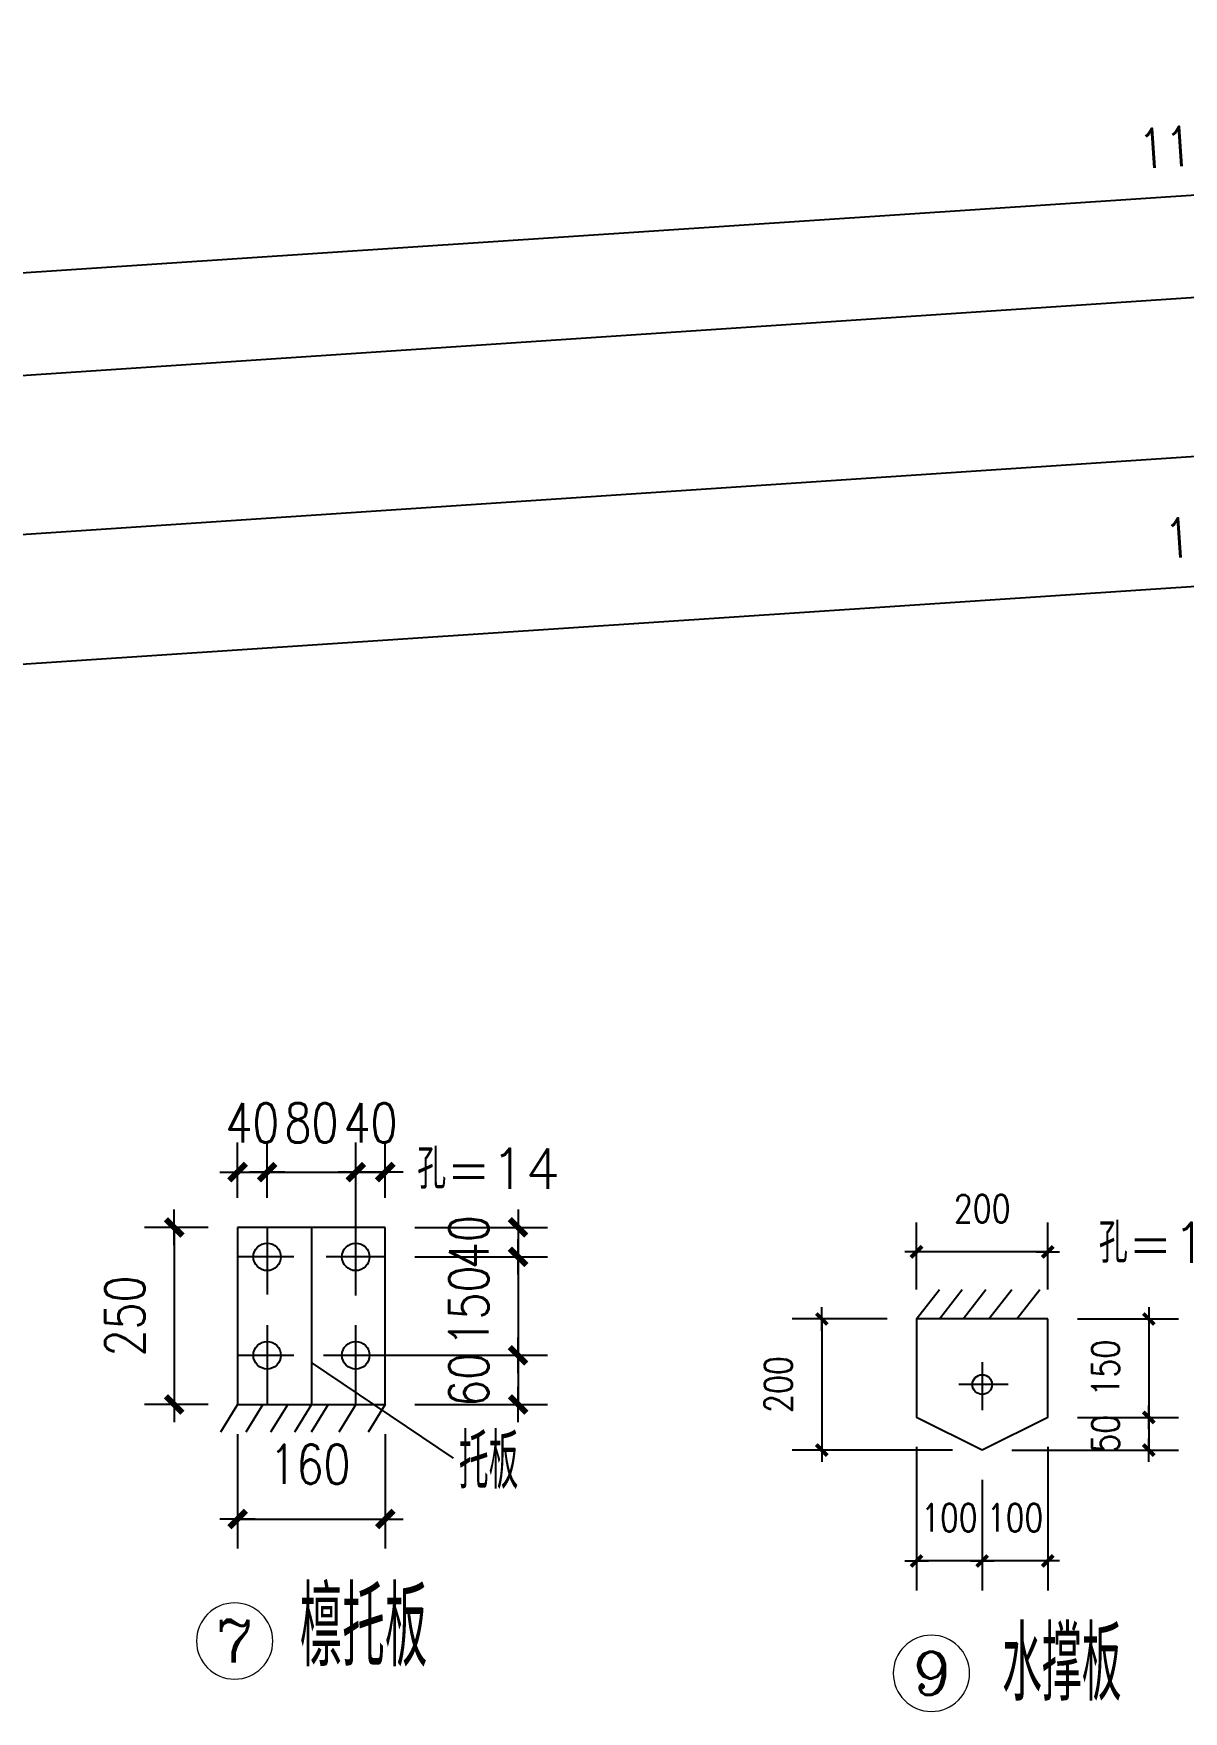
# Model space of a CAD drawing. Header units: millimetres. Extents: x 2451220 to 4527627, y -5186613 to -1639140.
# Drawn here: x 2504571 to 2508074, y -1750774 to -1745659 of the extents above; entities that cross this region are included whole.
import ezdxf
from ezdxf.enums import TextEntityAlignment as Align

# ---------------------------------------------------------------- set-up
doc = ezdxf.new("R2010")
doc.units = ezdxf.units.MM
doc.header["$LTSCALE"] = 1000
doc.header["$PDMODE"] = 34
doc.linetypes.add('CENTER', pattern=[50.8, 31.75, -6.35, 6.35, -6.35])
doc.layers.add('轴线层', color=1, linetype='CENTER', lineweight=15)
doc.layers.add('钢架', color=7, linetype='Continuous', lineweight=25)
doc.styles.add('COMPLEX', font='COMPLEX')
doc.styles.add('DIM_FONT', font='simplex.shx', dxfattribs={"width": 0.8, "bigfont": 'hztxt.shx'})
doc.styles.add('hz', font='gbenor.shx', dxfattribs={"width": 0.75, "height": 100, "bigfont": 'gbcbig.shx'})
doc.styles.get("Standard").update_dxf_attribs({"font": 'txt', "bigfont": 'gbcbig.shx'})
doc.dimstyles.new('WGH(1)', dxfattribs={"dimscale": 1.2, "dimtxt": 100, "dimasz": 0.5, "dimexe": 75, "dimexo": 75, "dimgap": 75, "dimtad": 1, "dimdec": 0, "dimzin": 0, "dimdsep": 46, "dimtxsty": 'DIM_FONT', "dimblk1": '_DIMX', "dimblk2": '_DIMX', "dimsah": 1, "dimcen": 0.09, "dimclrd": 3, "dimclre": 3, "dimclrt": 7, "dimadec": 0, "dimazin": 0, "dimtfac": 1, "dimtdec": 0, "dimtix": 1, "dimtmove": 2, "dimatfit": 3, "dimldrblk": '_DIMX', "dimfxl": 1, "dimtolj": 1, "dimtzin": 0, "dimarcsym": 0})
doc.dimstyles.new('WGH(2)', dxfattribs={"dimscale": 1.2, "dimtxt": 100, "dimasz": 0.5, "dimexe": 75, "dimexo": 75, "dimgap": 75, "dimtad": 1, "dimdec": 0, "dimlfac": 0.5, "dimzin": 0, "dimdsep": 46, "dimtxsty": 'DIM_FONT', "dimblk1": '_DIMX', "dimblk2": '_DIMX', "dimsah": 1, "dimcen": 0.09, "dimclrd": 3, "dimclre": 3, "dimclrt": 7, "dimadec": 0, "dimazin": 0, "dimtfac": 1, "dimtdec": 0, "dimtix": 1, "dimtmove": 2, "dimatfit": 3, "dimldrblk": '_DIMX', "dimfxl": 1, "dimtolj": 1, "dimtzin": 0, "dimarcsym": 0})
doc.dimstyles.new('WGH(3)', dxfattribs={"dimscale": 1.2, "dimtxt": 100, "dimasz": 0.3, "dimexe": 75, "dimexo": 75, "dimgap": 75, "dimtad": 1, "dimdec": 0, "dimlfac": 0.333333, "dimzin": 0, "dimdsep": 46, "dimtxsty": 'DIM_FONT', "dimblk1": '_DIMX', "dimblk2": '_DIMX', "dimsah": 1, "dimcen": 0.09, "dimclrd": 3, "dimclre": 3, "dimclrt": 7, "dimazin": 0, "dimtfac": 1, "dimtdec": 0, "dimtix": 1, "dimtmove": 2, "dimatfit": 3, "dimldrblk": '_DIMX', "dimfxl": 1, "dimtolj": 1, "dimtzin": 0, "dimarcsym": 0})

# ---------------------------------------------------------------- blocks, each defined once
blk = doc.blocks.new('_DIMX')
blk.add_line((-150, 0), (150, 0))
at = {"const_width": 50}
blk.add_lwpolyline([(-70, -70), (70, 70)], dxfattribs=at)
blk = doc.blocks.new('*D2800')
at = {"color": 3, "lineweight": -2}
for p, q in [((2514149.1, -1745970.6), (2514128.4, -1745658.8)), ((2502170.9, -1746546.2), (2514133.7, -1745748.6)), ((2502185.1, -1746768.2), (2502164.3, -1746456.4))]:
    blk.add_line(p, q, dxfattribs=at)
at = {"layer": 'Defpoints', "color": 0}
for p in [(2514134.3, -1745748.6), (2514155.1, -1746060.4), (2502191, -1746858)]:
    blk.add_point(p, dxfattribs=at)
at = {"color": 3, "lineweight": -2, "xscale": 0.6, "yscale": 0.6, "zscale": 0.6}
for p, rotation in [((2514134.3, -1745748.6), 3.8140748342874), ((2502170.3, -1746546.2), 183.8140748342874)]:
    blk.add_blockref('_DIMX', p, dxfattribs=dict(at, rotation=rotation))
at = {"color": 7, "insert": (2508142.3, -1745997.7), "char_height": 120, "attachment_point": 5, "rotation": 3.8141, "style": 'DIM_FONT'}
blk.add_mtext('\\A1;11991', dxfattribs=at)
blk = doc.blocks.new('*D2801')
at = {"color": 3, "lineweight": -2}
for p, q in [((2514193.3, -1746633.1), (2514219.5, -1747026.1)), ((2502250, -1747733.9), (2514212.9, -1746936.4)), ((2502229.2, -1747430.7), (2502255.4, -1747823.7))]:
    blk.add_line(p, q, dxfattribs=at)
at = {"layer": 'Defpoints', "color": 0}
for p in [(2514187.3, -1746543.3), (2514213.5, -1746936.3), (2502223.2, -1747340.9)]:
    blk.add_point(p, dxfattribs=at)
at = {"color": 3, "lineweight": -2, "xscale": 0.6, "yscale": 0.6, "zscale": 0.6}
for p, rotation in [((2514213.5, -1746936.3), 3.8140748342831), ((2502249.4, -1747733.9), 183.8140748342831)]:
    blk.add_blockref('_DIMX', p, dxfattribs=dict(at, rotation=rotation))
at = {"color": 7, "insert": (2508221.5, -1747185.5), "char_height": 120, "attachment_point": 5, "rotation": 3.8141, "style": 'DIM_FONT'}
blk.add_mtext('\\A1;11991', dxfattribs=at)
blk = doc.blocks.new('*D2814')
at = {"color": 3, "lineweight": -2}
for p, q in [((2505102.5, -1749298.2), (2504909.3, -1749298.2)), ((2504999.3, -1749298.6), (2504999.3, -1749837.8)), ((2505102.5, -1749838.2), (2504909.3, -1749838.2))]:
    blk.add_line(p, q, dxfattribs=at)
at = {"layer": 'Defpoints', "color": 0}
for p in [(2505192.5, -1749298.2), (2504999.3, -1749838.2), (2505192.5, -1749838.2)]:
    blk.add_point(p, dxfattribs=at)
at = {"color": 3, "lineweight": -2, "xscale": 0.36, "yscale": 0.36, "zscale": 0.36}
for p, rotation in [((2504999.3, -1749298.2), 90), ((2504999.3, -1749838.2), 270)]:
    blk.add_blockref('_DIMX', p, dxfattribs=dict(at, rotation=rotation))
at = {"color": 7, "insert": (2504849.3, -1749568.2), "char_height": 120, "attachment_point": 5, "rotation": 90, "style": 'DIM_FONT'}
blk.add_mtext('\\A1;250', dxfattribs=at)
blk = doc.blocks.new('*D2815')
at = {"color": 3, "lineweight": -2}
for p, q in [((2505732.5, -1749298.2), (2506137, -1749298.2)), ((2506047, -1749297.8), (2506047, -1749297.5)), ((2506047, -1749298.2), (2506047, -1749388.2)), ((2505732.5, -1749388.2), (2506137, -1749388.2)), ((2506047, -1749388.6), (2506047, -1749388.9))]:
    blk.add_line(p, q, dxfattribs=at)
at = {"layer": 'Defpoints', "color": 0}
for p in [(2505642.5, -1749298.2), (2505642.5, -1749388.2), (2506047, -1749388.2)]:
    blk.add_point(p, dxfattribs=at)
at = {"color": 3, "lineweight": -2, "xscale": 0.36, "yscale": 0.36, "zscale": 0.36}
for p, rotation in [((2506047, -1749298.2), 270), ((2506047, -1749388.2), 90)]:
    blk.add_blockref('_DIMX', p, dxfattribs=dict(at, rotation=rotation))
at = {"color": 7, "insert": (2505897, -1749343.2), "char_height": 120, "attachment_point": 5, "rotation": 90, "style": 'DIM_FONT'}
blk.add_mtext('\\A1;40', dxfattribs=at)
blk = doc.blocks.new('*D2816')
at = {"color": 3, "lineweight": -2}
for p, q in [((2505732.5, -1749388.2), (2506137, -1749388.2)), ((2506047, -1749387.8), (2506047, -1749387.5)), ((2506047, -1749388.2), (2506047, -1749688.2)), ((2505454.3, -1749688.2), (2506137, -1749688.2)), ((2506047, -1749688.6), (2506047, -1749688.9))]:
    blk.add_line(p, q, dxfattribs=at)
at = {"layer": 'Defpoints', "color": 0}
for p in [(2505642.5, -1749388.2), (2505364.3, -1749688.2), (2506047, -1749688.2)]:
    blk.add_point(p, dxfattribs=at)
at = {"color": 3, "lineweight": -2, "xscale": 0.36, "yscale": 0.36, "zscale": 0.36}
for p, rotation in [((2506047, -1749388.2), 270), ((2506047, -1749688.2), 90)]:
    blk.add_blockref('_DIMX', p, dxfattribs=dict(at, rotation=rotation))
at = {"color": 7, "insert": (2505897, -1749538.2), "char_height": 120, "attachment_point": 5, "rotation": 90, "style": 'DIM_FONT'}
blk.add_mtext('\\A1;150', dxfattribs=at)
blk = doc.blocks.new('*D2817')
at = {"color": 3, "lineweight": -2}
for p, q in [((2505454.3, -1749688.2), (2506137, -1749688.2)), ((2506047, -1749687.8), (2506047, -1749687.5)), ((2506047, -1749688.2), (2506047, -1749838.2)), ((2505732.5, -1749838.2), (2506137, -1749838.2)), ((2506047, -1749838.6), (2506047, -1749838.9))]:
    blk.add_line(p, q, dxfattribs=at)
at = {"layer": 'Defpoints', "color": 0}
for p in [(2505364.3, -1749688.2), (2505642.5, -1749838.2), (2506047, -1749838.2)]:
    blk.add_point(p, dxfattribs=at)
at = {"color": 3, "lineweight": -2, "xscale": 0.36, "yscale": 0.36, "zscale": 0.36}
for p, rotation in [((2506047, -1749688.2), 270), ((2506047, -1749838.2), 90)]:
    blk.add_blockref('_DIMX', p, dxfattribs=dict(at, rotation=rotation))
at = {"color": 7, "insert": (2505897, -1749763.2), "char_height": 120, "attachment_point": 5, "rotation": 90, "style": 'DIM_FONT'}
blk.add_mtext('\\A1;60', dxfattribs=at)
blk = doc.blocks.new('*D2818')
at = {"color": 3, "lineweight": -2}
for p, q in [((2505192.5, -1749208.2), (2505192.5, -1749039.8)), ((2505282.5, -1749208.2), (2505282.5, -1749039.8)), ((2505192.1, -1749129.8), (2505191.8, -1749129.8)), ((2505192.5, -1749129.8), (2505282.5, -1749129.8)), ((2505282.9, -1749129.8), (2505283.2, -1749129.8))]:
    blk.add_line(p, q, dxfattribs=at)
at = {"layer": 'Defpoints', "color": 0}
for p in [(2505282.5, -1749129.8), (2505192.5, -1749298.2), (2505282.5, -1749298.2)]:
    blk.add_point(p, dxfattribs=at)
at = {"color": 3, "lineweight": -2, "xscale": 0.36, "yscale": 0.36, "zscale": 0.36}
blk.add_blockref('_DIMX', (2505192.5, -1749129.8), dxfattribs=at)
at = {"color": 3, "lineweight": -2, "xscale": 0.36, "yscale": 0.36, "zscale": 0.36, "rotation": 180}
blk.add_blockref('_DIMX', (2505282.5, -1749129.8), dxfattribs=at)
at = {"color": 7, "insert": (2505237.5, -1748979.8), "char_height": 120, "attachment_point": 5, "style": 'DIM_FONT'}
blk.add_mtext('\\A1;40', dxfattribs=at)
blk = doc.blocks.new('*D2819')
at = {"color": 3, "lineweight": -2}
for p, q in [((2505282.5, -1749208.2), (2505282.5, -1749039.8)), ((2505552.5, -1749506.2), (2505552.5, -1749039.8)), ((2505282.1, -1749129.8), (2505281.8, -1749129.8)), ((2505282.5, -1749129.8), (2505552.5, -1749129.8)), ((2505552.9, -1749129.8), (2505553.2, -1749129.8))]:
    blk.add_line(p, q, dxfattribs=at)
at = {"layer": 'Defpoints', "color": 0}
for p in [(2505552.5, -1749129.8), (2505282.5, -1749298.2), (2505552.5, -1749596.2)]:
    blk.add_point(p, dxfattribs=at)
at = {"color": 3, "lineweight": -2, "xscale": 0.36, "yscale": 0.36, "zscale": 0.36}
blk.add_blockref('_DIMX', (2505282.5, -1749129.8), dxfattribs=at)
at = {"color": 3, "lineweight": -2, "xscale": 0.36, "yscale": 0.36, "zscale": 0.36, "rotation": 180}
blk.add_blockref('_DIMX', (2505552.5, -1749129.8), dxfattribs=at)
at = {"color": 7, "insert": (2505417.5, -1748979.8), "char_height": 120, "attachment_point": 5, "style": 'DIM_FONT'}
blk.add_mtext('\\A1;80', dxfattribs=at)
blk = doc.blocks.new('*D2820')
at = {"color": 3, "lineweight": -2}
for p, q in [((2505552.5, -1749506.2), (2505552.5, -1749039.8)), ((2505642.5, -1749208.2), (2505642.5, -1749039.8)), ((2505552.1, -1749129.8), (2505551.8, -1749129.8)), ((2505552.5, -1749129.8), (2505642.5, -1749129.8)), ((2505642.9, -1749129.8), (2505643.2, -1749129.8))]:
    blk.add_line(p, q, dxfattribs=at)
at = {"layer": 'Defpoints', "color": 0}
for p in [(2505642.5, -1749129.8), (2505642.5, -1749298.2), (2505552.5, -1749596.2)]:
    blk.add_point(p, dxfattribs=at)
at = {"color": 3, "lineweight": -2, "xscale": 0.36, "yscale": 0.36, "zscale": 0.36}
blk.add_blockref('_DIMX', (2505552.5, -1749129.8), dxfattribs=at)
at = {"color": 3, "lineweight": -2, "xscale": 0.36, "yscale": 0.36, "zscale": 0.36, "rotation": 180}
blk.add_blockref('_DIMX', (2505642.5, -1749129.8), dxfattribs=at)
at = {"color": 7, "insert": (2505597.5, -1748979.8), "char_height": 120, "attachment_point": 5, "style": 'DIM_FONT'}
blk.add_mtext('\\A1;40', dxfattribs=at)
blk = doc.blocks.new('*D915')
at = {"color": 3, "lineweight": -2}
for p, q in [((2505192.5, -1749928.2), (2505192.5, -1750277.3)), ((2505642.5, -1749928.2), (2505642.5, -1750277.3)), ((2505192.9, -1750187.3), (2505642.1, -1750187.3))]:
    blk.add_line(p, q, dxfattribs=at)
at = {"layer": 'Defpoints', "color": 0}
for p in [(2505192.5, -1749838.2), (2505642.5, -1749838.2), (2505642.5, -1750187.3)]:
    blk.add_point(p, dxfattribs=at)
at = {"color": 3, "lineweight": -2, "xscale": 0.36, "yscale": 0.36, "zscale": 0.36, "rotation": 180}
blk.add_blockref('_DIMX', (2505192.5, -1750187.3), dxfattribs=at)
at = {"color": 3, "lineweight": -2, "xscale": 0.36, "yscale": 0.36, "zscale": 0.36}
blk.add_blockref('_DIMX', (2505642.5, -1750187.3), dxfattribs=at)
at = {"color": 7, "insert": (2505412.9, -1750020.3), "char_height": 120, "attachment_point": 5, "style": 'DIM_FONT'}
blk.add_mtext('\\A1;160', dxfattribs=at)
blk = doc.blocks.new('轴线标号')
at = {"lineweight": 13}
blk.add_circle((0, 0), 0.5, dxfattribs=at)
at = {"layer": '钢架', "lineweight": 13, "style": 'COMPLEX', "width": 1.041667}
blk.add_attdef('A', text='', height=0.56, dxfattribs=at).set_placement((-0.25, -0.28), (0.25, -0.28), align=Align.FIT)
blk = doc.blocks.new('*D2823')
at = {"color": 3, "lineweight": -2}
for p, q in [((2507261.1, -1749487.4), (2507261.1, -1749282.9)), ((2507661.1, -1749487.4), (2507661.1, -1749282.9)), ((2507660.8, -1749372.9), (2507261.3, -1749372.9))]:
    blk.add_line(p, q, dxfattribs=at)
at = {"layer": 'Defpoints', "color": 0}
for p in [(2507261.1, -1749372.9), (2507261.1, -1749577.4), (2507661.1, -1749577.4)]:
    blk.add_point(p, dxfattribs=at)
at = {"color": 3, "lineweight": -2, "xscale": 0.24, "yscale": 0.24, "zscale": 0.24, "rotation": 180}
blk.add_blockref('_DIMX', (2507261.1, -1749372.9), dxfattribs=at)
at = {"color": 3, "lineweight": -2, "xscale": 0.24, "yscale": 0.24, "zscale": 0.24}
blk.add_blockref('_DIMX', (2507661.1, -1749372.9), dxfattribs=at)
at = {"color": 7, "insert": (2507461.1, -1749240.9), "char_height": 84, "attachment_point": 5, "style": 'DIM_FONT'}
blk.add_mtext('\\A1;200', dxfattribs=at)
blk = doc.blocks.new('*D2824')
at = {"color": 3, "lineweight": -2}
for p, q in [((2507751.1, -1749577.4), (2508058.7, -1749577.4)), ((2507968.7, -1749577.1), (2507968.7, -1749576.9)), ((2507968.7, -1749577.4), (2507968.7, -1749877.4)), ((2507751.1, -1749877.4), (2508058.7, -1749877.4)), ((2507968.7, -1749877.6), (2507968.7, -1749877.8))]:
    blk.add_line(p, q, dxfattribs=at)
at = {"layer": 'Defpoints', "color": 0}
for p in [(2507661.1, -1749577.4), (2507661.1, -1749877.4), (2507968.7, -1749877.4)]:
    blk.add_point(p, dxfattribs=at)
at = {"color": 3, "lineweight": -2, "xscale": 0.24, "yscale": 0.24, "zscale": 0.24}
for p, rotation in [((2507968.7, -1749577.4), 270), ((2507968.7, -1749877.4), 90)]:
    blk.add_blockref('_DIMX', p, dxfattribs=dict(at, rotation=rotation))
at = {"color": 7, "insert": (2507836.7, -1749727.4), "char_height": 84, "attachment_point": 5, "rotation": 90, "style": 'DIM_FONT'}
blk.add_mtext('\\A1;150', dxfattribs=at)
blk = doc.blocks.new('*D2825')
at = {"color": 3, "lineweight": -2}
for p, q in [((2507751.1, -1749877.4), (2508058.7, -1749877.4)), ((2507968.7, -1749877.1), (2507968.7, -1749876.9)), ((2507968.7, -1749877.4), (2507968.7, -1749977.4)), ((2507551.1, -1749977.4), (2508058.7, -1749977.4)), ((2507968.7, -1749977.6), (2507968.7, -1749977.8))]:
    blk.add_line(p, q, dxfattribs=at)
at = {"layer": 'Defpoints', "color": 0}
for p in [(2507661.1, -1749877.4), (2507461.1, -1749977.4), (2507968.7, -1749977.4)]:
    blk.add_point(p, dxfattribs=at)
at = {"color": 3, "lineweight": -2, "xscale": 0.24, "yscale": 0.24, "zscale": 0.24}
for p, rotation in [((2507968.7, -1749877.4), 270), ((2507968.7, -1749977.4), 90)]:
    blk.add_blockref('_DIMX', p, dxfattribs=dict(at, rotation=rotation))
at = {"color": 7, "insert": (2507836.7, -1749927.4), "char_height": 84, "attachment_point": 5, "rotation": 90, "style": 'DIM_FONT'}
blk.add_mtext('\\A1;50', dxfattribs=at)
blk = doc.blocks.new('*D2826')
at = {"color": 3, "lineweight": -2}
for p, q in [((2507171.1, -1749577.4), (2506882.3, -1749577.4)), ((2506972.3, -1749577.6), (2506972.3, -1749977.1)), ((2507371.1, -1749977.4), (2506882.3, -1749977.4))]:
    blk.add_line(p, q, dxfattribs=at)
at = {"layer": 'Defpoints', "color": 0}
for p in [(2507261.1, -1749577.4), (2506972.3, -1749977.4), (2507461.1, -1749977.4)]:
    blk.add_point(p, dxfattribs=at)
at = {"color": 3, "lineweight": -2, "xscale": 0.24, "yscale": 0.24, "zscale": 0.24}
for p, rotation in [((2506972.3, -1749577.4), 90), ((2506972.3, -1749977.4), 270)]:
    blk.add_blockref('_DIMX', p, dxfattribs=dict(at, rotation=rotation))
at = {"color": 7, "insert": (2506840.3, -1749777.4), "char_height": 84, "attachment_point": 5, "rotation": 90, "style": 'DIM_FONT'}
blk.add_mtext('\\A1;200', dxfattribs=at)
blk = doc.blocks.new('*D918')
at = {"color": 3, "lineweight": -2}
for p, q in [((2507661.1, -1749967.4), (2507661.1, -1750405.1)), ((2507461.1, -1750067.4), (2507461.1, -1750405.1)), ((2507460.8, -1750315.1), (2507460.6, -1750315.1)), ((2507661.1, -1750315.1), (2507461.1, -1750315.1)), ((2507661.3, -1750315.1), (2507661.5, -1750315.1))]:
    blk.add_line(p, q, dxfattribs=at)
at = {"layer": 'Defpoints', "color": 0}
for p in [(2507661.1, -1749877.4), (2507461.1, -1749977.4), (2507461.1, -1750315.1)]:
    blk.add_point(p, dxfattribs=at)
at = {"color": 3, "lineweight": -2, "xscale": 0.24, "yscale": 0.24, "zscale": 0.24}
blk.add_blockref('_DIMX', (2507461.1, -1750315.1), dxfattribs=at)
at = {"color": 3, "lineweight": -2, "xscale": 0.24, "yscale": 0.24, "zscale": 0.24, "rotation": 180}
blk.add_blockref('_DIMX', (2507661.1, -1750315.1), dxfattribs=at)
at = {"color": 7, "insert": (2507561.1, -1750183.1), "char_height": 84, "attachment_point": 5, "style": 'DIM_FONT'}
blk.add_mtext('\\A1;100', dxfattribs=at)
blk = doc.blocks.new('*D919')
at = {"color": 3, "lineweight": -2}
for p, q in [((2507261.1, -1749967.4), (2507261.1, -1750405.1)), ((2507461.1, -1750067.4), (2507461.1, -1750405.1)), ((2507260.8, -1750315.1), (2507260.6, -1750315.1)), ((2507461.1, -1750315.1), (2507261.1, -1750315.1)), ((2507461.3, -1750315.1), (2507461.5, -1750315.1))]:
    blk.add_line(p, q, dxfattribs=at)
at = {"layer": 'Defpoints', "color": 0}
for p in [(2507261.1, -1749877.4), (2507461.1, -1749977.4), (2507261.1, -1750315.1)]:
    blk.add_point(p, dxfattribs=at)
at = {"color": 3, "lineweight": -2, "xscale": 0.24, "yscale": 0.24, "zscale": 0.24}
blk.add_blockref('_DIMX', (2507261.1, -1750315.1), dxfattribs=at)
at = {"color": 3, "lineweight": -2, "xscale": 0.24, "yscale": 0.24, "zscale": 0.24, "rotation": 180}
blk.add_blockref('_DIMX', (2507461.1, -1750315.1), dxfattribs=at)
at = {"color": 7, "insert": (2507361.1, -1750183.1), "char_height": 84, "attachment_point": 5, "style": 'DIM_FONT'}
blk.add_mtext('\\A1;100', dxfattribs=at)

msp = doc.modelspace()

# ---------------------------------------------------------------- linework, layer by layer
for p, q in [((2514155.1, -1746060.4), (2502191, -1746858)), ((2514187.3, -1746543.3), (2502223.2, -1747340.9)), ((2505192.5, -1749298.2), (2505192.5, -1749838.2)), ((2505642.5, -1749298.2), (2505192.5, -1749298.2)), ((2505282.5, -1749298.2), (2505282.5, -1749502.5)), ((2505417.5, -1749298.2), (2505417.5, -1749838.2)), ((2505552.5, -1749502.5), (2505552.5, -1749298.2)), ((2505642.5, -1749838.2), (2505642.5, -1749298.2)), ((2505364.3, -1749388.2), (2505192.5, -1749388.2)), ((2505642.5, -1749388.2), (2505462.3, -1749388.2)), ((2507261.1, -1749577.4), (2507330.8, -1749487.7)), ((2507330.7, -1749577.4), (2507400.4, -1749487.7)), ((2507402.8, -1749577.4), (2507472.5, -1749487.7)), ((2507481.5, -1749577.4), (2507551.3, -1749487.7)), ((2507566.5, -1749577.4), (2507636.2, -1749487.7)), ((2507661.1, -1749577.4), (2507261.1, -1749577.4)), ((2507261.1, -1749577.4), (2507261.1, -1749877.4)), ((2507661.1, -1749777.4), (2507661.1, -1749577.4)), ((2507661.1, -1749877.4), (2507661.1, -1749577.4)), ((2505282.5, -1749596.2), (2505282.5, -1749838.2)), ((2505552.5, -1749838.2), (2505552.5, -1749596.2)), ((2505192.5, -1749688.2), (2505364.3, -1749688.2)), ((2505850.6, -1750002.1), (2505417.5, -1749710.4)), ((2505462.3, -1749688.2), (2505642.5, -1749688.2)), ((2507461.1, -1749708.7), (2507461.1, -1749855.4)), ((2507539.9, -1749777.4), (2507389.5, -1749777.4)), ((2505192.5, -1749838.2), (2505140.5, -1749923)), ((2505192.5, -1749838.2), (2505642.5, -1749838.2)), ((2505269.8, -1749838.2), (2505217.7, -1749923)), ((2505345.1, -1749838.2), (2505293.1, -1749923)), ((2505417.5, -1749838.2), (2505365.5, -1749923)), ((2505468.5, -1749838.2), (2505416.4, -1749923)), ((2505552.5, -1749838.2), (2505500.5, -1749923)), ((2505642.5, -1749838.2), (2505590.5, -1749923)), ((2507461.1, -1749977.4), (2507261.1, -1749877.4)), ((2507661.1, -1749877.4), (2507461.1, -1749977.4))]:
    msp.add_line(p, q)
for centre, radius in [((2505282.5, -1749388.2), 42), ((2505552.5, -1749388.2), 42), ((2505282.5, -1749688.2), 42), ((2505552.5, -1749688.2), 42), ((2507461.1, -1749777.4), 30)]:
    msp.add_circle(centre, radius)

# ---------------------------------------------------------------- block references
ref = msp.add_blockref('轴线标号', (2505183.5, -1750559.3), dxfattribs=dict(xscale=-232.4988107294776, yscale=232.4988107294776, zscale=232.4988107293054))
ref.add_attrib('A', '7', dxfattribs={"layer": '钢架', "lineweight": 13, "height": 130.2, "style": 'COMPLEX', "width": 1.339286}).set_placement((2505125.4, -1750624.4), (2505241.7, -1750624.4), align=Align.FIT)
ref = msp.add_blockref('轴线标号', (2507306.3, -1750657.7), dxfattribs=dict(xscale=-232.4988107294776, yscale=232.4988107294776, zscale=232.4988107293054))
ref.add_attrib('A', '9', dxfattribs={"layer": '钢架', "lineweight": 13, "height": 130.2, "style": 'COMPLEX', "width": 1.339286}).set_placement((2507248.1, -1750722.8), (2507364.4, -1750722.8), align=Align.FIT)

# ---------------------------------------------------------------- texts
at = {"layer": '轴线层', "color": 4, "linetype": 'ByBlock', "char_height": 122.5, "attachment_point": 1}
for s, insert in [('孔=14', (2505739.7, -1749058.2)), ('孔=18', (2507816.5, -1749283.8))]:
    msp.add_mtext_dynamic_manual_height_columns(s, width=1506.743, gutter_width=12.5, heights=[336], dxfattribs=dict(at, insert=insert))
at = {"layer": '钢架', "lineweight": 13, "insert": (2505866.7, -1749927.5), "char_height": 168, "attachment_point": 1, "style": 'hz'}
msp.add_mtext_dynamic_manual_height_columns('托板', width=1506.743, gutter_width=12.5, heights=[336], dxfattribs=at).dxf.set("width", 688.503)
at = {"layer": '钢架', "lineweight": 13, "insert": (2505381.8, -1750396.5), "char_height": 240, "attachment_point": 1, "style": 'hz'}
msp.add_mtext_dynamic_manual_height_columns('檩托板', width=1506.743, gutter_width=12.5, heights=[336], dxfattribs=at)
at = {"layer": '钢架', "lineweight": 13, "insert": (2507339, -1750516.3), "char_height": 224.64, "width": 920.627, "attachment_point": 1, "style": 'hz'}
msp.add_mtext('  水撑板', dxfattribs=at)

# ---------------------------------------------------------------- dimensions: what is measured, and where the dimension line sits
for p1, p2, distance, picture, middle in [((2502191, -1746858), (2514155.1, -1746060.4), 312.5, '*D2800', (2508142.3, -1745997.7)), ((2502223.2, -1747340.9), (2514187.3, -1746543.3), -393.8, '*D2801', (2508221.5, -1747185.5))]:
    dim = msp.add_aligned_dim(p1=p1, p2=p2, distance=distance, dimstyle='WGH(1)')
    dim.commit()
    dim.dimension.update_dxf_attribs({"geometry": picture, "text_midpoint": middle})
for base, p1, p2, text, picture, middle in [((2505282.5, -1749129.8), (2505192.5, -1749298.2), (2505282.5, -1749298.2), '40', '*D2818', (2505237.5, -1748979.8)), ((2505552.5, -1749129.8), (2505282.5, -1749298.2), (2505552.5, -1749596.2), '80', '*D2819', (2505417.5, -1748979.8)), ((2505642.5, -1749129.8), (2505552.5, -1749596.2), (2505642.5, -1749298.2), '40', '*D2820', (2505597.5, -1748979.8))]:
    dim = msp.add_linear_dim(base=base, p1=p1, p2=p2, text=text, dimstyle='WGH(3)')
    dim.commit()
    dim.dimension.update_dxf_attribs({"geometry": picture, "text_midpoint": middle})
for base, p1, p2, picture, middle in [((2507261.1, -1749372.9), (2507661.1, -1749577.4), (2507261.1, -1749577.4), '*D2823', (2507461.1, -1749240.9)), ((2507261.1, -1750315.1), (2507461.1, -1749977.4), (2507261.1, -1749877.4), '*D919', (2507361.1, -1750183.1)), ((2507461.1, -1750315.1), (2507661.1, -1749877.4), (2507461.1, -1749977.4), '*D918', (2507561.1, -1750183.1))]:
    dim = msp.add_linear_dim(base=base, p1=p1, p2=p2, dimstyle='WGH(2)', override={"dimtxt": 70, "dimasz": 0.2})
    dim.commit()
    dim.dimension.update_dxf_attribs({"geometry": picture, "text_midpoint": middle})
for base, p1, p2, text, picture, middle in [((2504999.3, -1749838.2), (2505192.5, -1749298.2), (2505192.5, -1749838.2), '250', '*D2814', (2504849.3, -1749568.2)), ((2506047, -1749388.2), (2505642.5, -1749298.2), (2505642.5, -1749388.2), '40', '*D2815', (2505897, -1749343.2)), ((2506047, -1749688.2), (2505642.5, -1749388.2), (2505364.3, -1749688.2), '150', '*D2816', (2505897, -1749538.2)), ((2506047, -1749838.2), (2505364.3, -1749688.2), (2505642.5, -1749838.2), '60', '*D2817', (2505897, -1749763.2))]:
    dim = msp.add_linear_dim(base=base, p1=p1, p2=p2, angle=90, text=text, dimstyle='WGH(3)')
    dim.commit()
    dim.dimension.update_dxf_attribs({"geometry": picture, "text_midpoint": middle})
for base, p1, p2, picture, middle in [((2506972.3, -1749977.4), (2507261.1, -1749577.4), (2507461.1, -1749977.4), '*D2826', (2506840.3, -1749777.4)), ((2507968.7, -1749877.4), (2507661.1, -1749577.4), (2507661.1, -1749877.4), '*D2824', (2507836.7, -1749727.4)), ((2507968.7, -1749977.4), (2507661.1, -1749877.4), (2507461.1, -1749977.4), '*D2825', (2507836.7, -1749927.4))]:
    dim = msp.add_linear_dim(base=base, p1=p1, p2=p2, angle=270, dimstyle='WGH(2)', override={"dimtxt": 70, "dimasz": 0.2})
    dim.commit()
    dim.dimension.update_dxf_attribs({"geometry": picture, "text_midpoint": middle})
dim = msp.add_linear_dim(base=(2505642.5, -1750187.3), p1=(2505192.5, -1749838.2), p2=(2505642.5, -1749838.2), text='160', dimstyle='WGH(3)')
dim.commit()
dim.dimension.update_dxf_attribs({"geometry": '*D915', "text_midpoint": (2505412.9, -1750020.3), "dimtype": 160})

doc.saveas('drawing.dxf')
